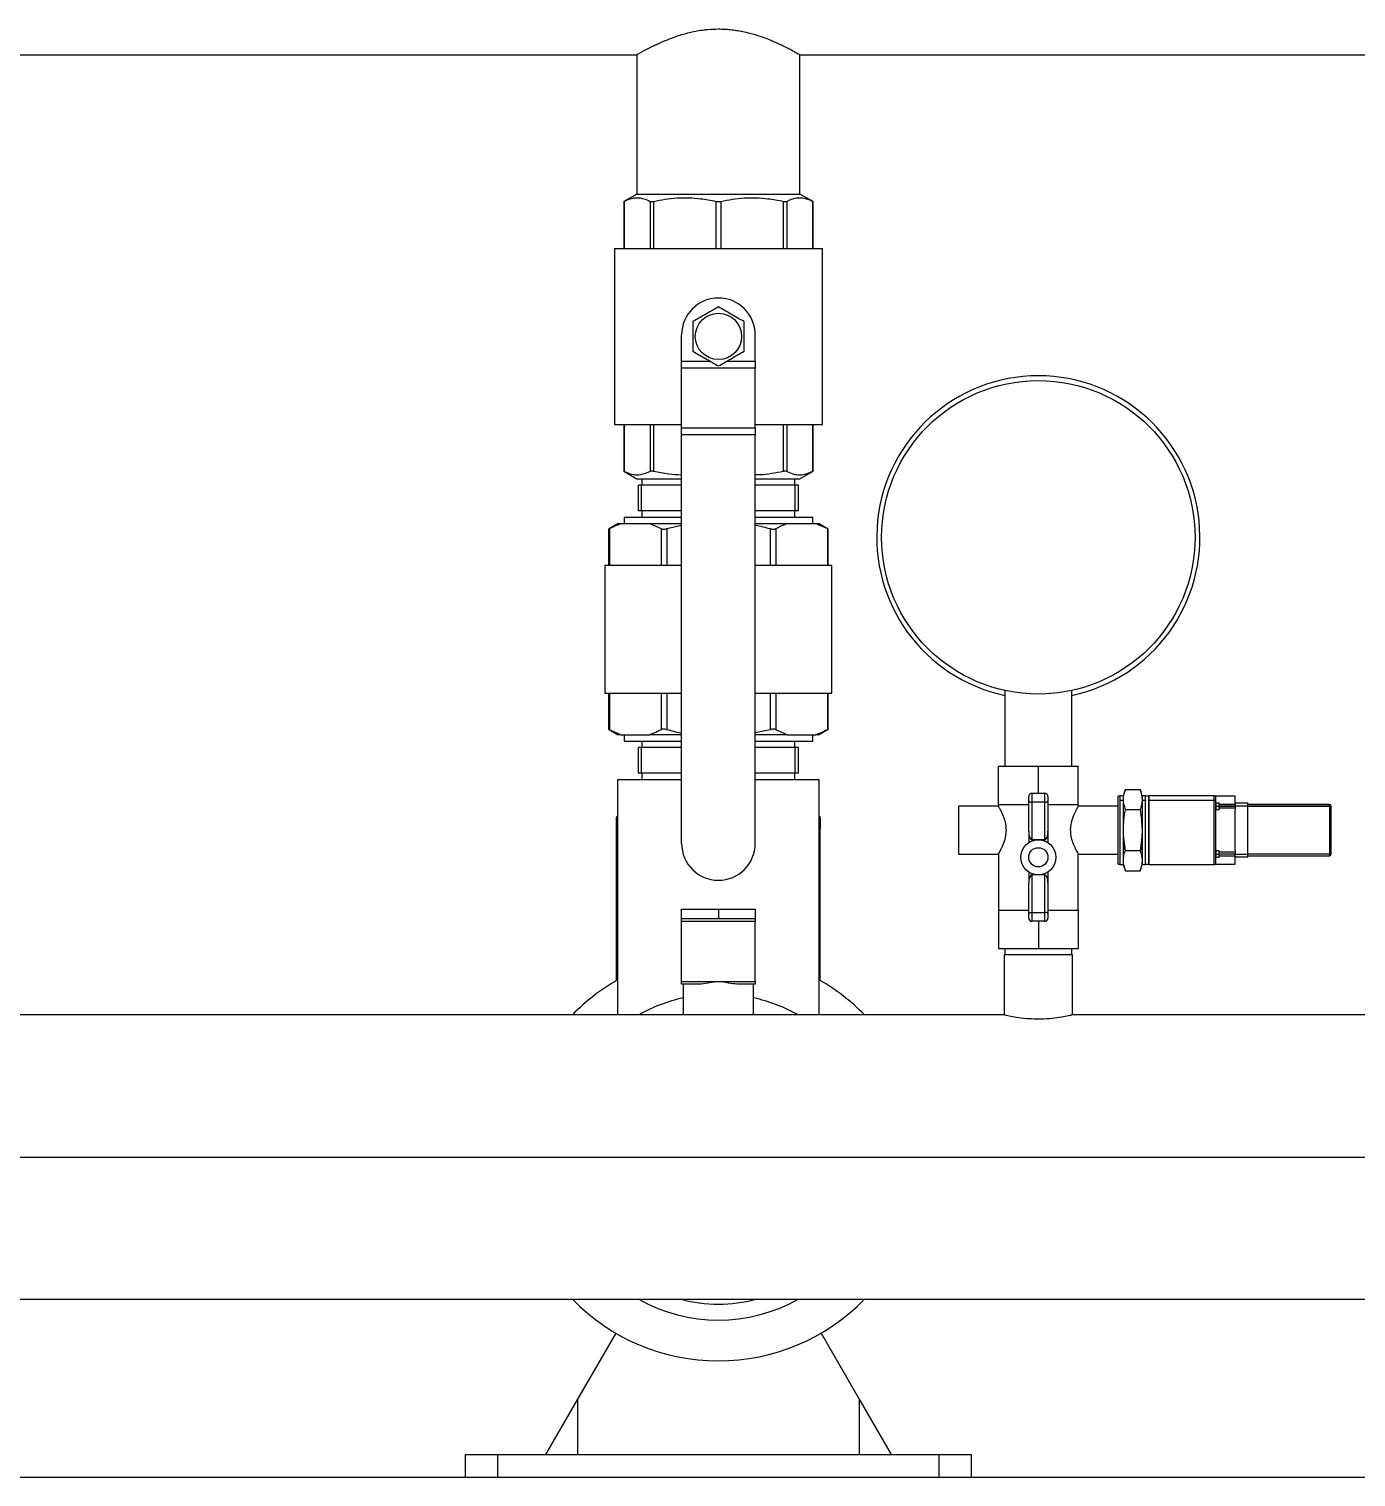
# Model space of a CAD drawing. Header units: millimetres. Extents: x -10178924 to 11692288, y -947381 to 58396.
# Drawn here: x 341350.6 to 341765.4, y -538836 to -538383.4 of the extents above; entities that cross this region are included whole.
import ezdxf

# ---------------------------------------------------------------- set-up
doc = ezdxf.new("R2010")
doc.units = ezdxf.units.MM
doc.layers.add('СЛОЙ0', color=7, linetype='Continuous')

msp = doc.modelspace()

# ---------------------------------------------------------------- linework, layer by layer
at = {"color": 7, "linetype": 'Continuous', "lineweight": 25}
for p, q in [((341291.57, -538391.4), (341540.57, -538391.4)), ((341540.57, -538391.4), (341540.57, -538434.95)), ((341591.57, -538434.95), (341591.57, -538391.4)), ((341591.57, -538391.4), (341840.57, -538391.4)), ((341540.57, -538434.95), (341536.49, -538437.31)), ((341540.57, -538434.95), (341591.57, -538434.95)), ((341595.65, -538437.31), (341591.57, -538434.95)), ((341536.47, -538437.31), (341536.47, -538451.95)), ((341536.62, -538437.24), (341536.62, -538451.95)), ((341544.71, -538437.24), (341544.71, -538451.95)), ((341545.79, -538437.24), (341545.79, -538451.95)), ((341565.3, -538437.24), (341565.3, -538451.95)), ((341566.84, -538437.24), (341566.84, -538451.95)), ((341586.35, -538437.24), (341586.35, -538451.95)), ((341587.43, -538437.24), (341587.43, -538451.95)), ((341595.52, -538437.24), (341595.52, -538451.95)), ((341595.67, -538451.95), (341595.67, -538437.31)), ((341533.57, -538451.95), (341533.57, -538506.95)), ((341533.57, -538451.95), (341598.57, -538451.95)), ((341598.57, -538506.95), (341598.57, -538451.95)), ((341554.57, -538487.21), (341554.57, -538478.95)), ((341577.57, -538487.21), (341577.57, -538478.95)), ((341554.57, -538487.21), (341563.51, -538487.21)), ((341554.57, -538489.33), (341554.57, -538487.21)), ((341568.63, -538487.21), (341577.57, -538487.21)), ((341577.57, -538487.21), (341577.57, -538489.33)), ((341577.57, -538489.33), (341554.57, -538489.33)), ((341554.57, -538508.07), (341554.57, -538489.33)), ((341577.57, -538508.07), (341577.57, -538489.33)), ((341533.57, -538506.95), (341554.57, -538506.95)), ((341536.47, -538506.95), (341536.47, -538521.6)), ((341536.62, -538506.95), (341536.62, -538521.67)), ((341544.71, -538506.95), (341544.71, -538521.67)), ((341545.79, -538506.95), (341545.79, -538521.67)), ((341577.57, -538506.95), (341598.57, -538506.95)), ((341586.35, -538506.95), (341586.35, -538521.67)), ((341587.43, -538506.95), (341587.43, -538521.67)), ((341595.52, -538506.95), (341595.52, -538521.67)), ((341595.67, -538521.6), (341595.67, -538506.95)), ((341554.57, -538508.07), (341577.57, -538508.07)), ((341554.57, -538510.2), (341554.57, -538508.07)), ((341577.57, -538510.2), (341554.57, -538510.2)), ((341554.57, -538637.95), (341554.57, -538510.2)), ((341577.57, -538508.07), (341577.57, -538510.2)), ((341577.57, -538637.95), (341577.57, -538510.2)), ((341536.49, -538521.6), (341540.57, -538523.95)), ((341540.57, -538523.95), (341554.57, -538523.95)), ((341542.17, -538523.95), (341542.17, -538525.95)), ((341577.57, -538523.95), (341591.57, -538523.95)), ((341589.97, -538525.95), (341589.97, -538523.95)), ((341591.57, -538523.95), (341595.65, -538521.6)), ((341541.07, -538533.95), (341541.07, -538525.95)), ((341542.07, -538525.95), (341541.07, -538525.95)), ((341542.07, -538533.95), (341542.07, -538525.95)), ((341554.57, -538525.95), (341542.07, -538525.95)), ((341590.07, -538525.95), (341577.57, -538525.95)), ((341590.07, -538533.95), (341590.07, -538525.95)), ((341591.07, -538525.95), (341590.07, -538525.95)), ((341591.07, -538533.95), (341591.07, -538525.95)), ((341542.07, -538533.95), (341541.07, -538533.95)), ((341554.57, -538533.95), (341542.07, -538533.95)), ((341542.17, -538533.95), (341542.17, -538535.95)), ((341590.07, -538533.95), (341577.57, -538533.95)), ((341589.97, -538535.95), (341589.97, -538533.95)), ((341591.07, -538533.95), (341590.07, -538533.95)), ((341534.74, -538537.95), (341531.74, -538539.68)), ((341534.74, -538537.95), (341535.57, -538537.95)), ((341535.57, -538537.95), (341544.61, -538537.95)), ((341536.57, -538535.95), (341536.57, -538537.95)), ((341536.57, -538535.95), (341554.57, -538535.95)), ((341544.61, -538537.95), (341554.57, -538537.95)), ((341544.61, -538537.95), (341548.17, -538539.54)), ((341549.9, -538539.54), (341554.57, -538538.5)), ((341577.57, -538535.95), (341595.57, -538535.95)), ((341577.57, -538537.95), (341587.53, -538537.95)), ((341587.53, -538537.95), (341596.57, -538537.95)), ((341595.57, -538537.95), (341595.57, -538535.95)), ((341596.57, -538537.95), (341600.13, -538539.54)), ((341596.57, -538537.95), (341597.4, -538537.95)), ((341600.4, -538539.68), (341597.4, -538537.95)), ((341531.74, -538539.67), (341531.74, -538550.95)), ((341532.01, -538539.54), (341532.01, -538550.95)), ((341548.17, -538539.54), (341548.17, -538550.95)), ((341549.9, -538539.54), (341549.9, -538550.95)), ((341582.24, -538539.54), (341582.24, -538550.95)), ((341583.97, -538539.54), (341583.97, -538550.95)), ((341600.13, -538539.54), (341600.13, -538550.95)), ((341600.4, -538550.95), (341600.4, -538539.67)), ((341530.57, -538550.95), (341530.57, -538590.95)), ((341530.57, -538550.95), (341554.57, -538550.95)), ((341577.57, -538550.95), (341601.57, -538550.95)), ((341601.57, -538590.95), (341601.57, -538550.95)), ((341530.57, -538590.95), (341554.57, -538590.95)), ((341531.74, -538590.95), (341531.74, -538602.23)), ((341532.01, -538590.95), (341532.01, -538602.37)), ((341548.17, -538590.95), (341548.17, -538602.37)), ((341549.9, -538590.95), (341549.9, -538602.37)), ((341577.57, -538590.95), (341601.57, -538590.95)), ((341582.24, -538590.95), (341582.24, -538602.37)), ((341583.97, -538590.95), (341583.97, -538602.37)), ((341600.13, -538590.95), (341600.13, -538602.37)), ((341600.4, -538602.23), (341600.4, -538590.95)), ((341655.59, -538590.12), (341655.59, -538613.75)), ((341676.55, -538613.75), (341676.55, -538590.14)), ((341531.74, -538602.22), (341534.74, -538603.95)), ((341535.57, -538603.95), (341532.01, -538602.37)), ((341582.24, -538602.37), (341577.57, -538603.4)), ((341587.53, -538603.95), (341583.97, -538602.37)), ((341597.4, -538603.95), (341600.4, -538602.22)), ((341535.57, -538603.95), (341534.74, -538603.95)), ((341535.57, -538603.95), (341544.61, -538603.95)), ((341536.57, -538603.95), (341536.57, -538605.95)), ((341536.57, -538605.95), (341554.57, -538605.95)), ((341542.17, -538605.95), (341542.17, -538607.95)), ((341554.57, -538603.95), (341544.61, -538603.95)), ((341587.53, -538603.95), (341577.57, -538603.95)), ((341577.57, -538605.95), (341595.57, -538605.95)), ((341587.53, -538603.95), (341596.57, -538603.95)), ((341589.97, -538607.95), (341589.97, -538605.95)), ((341595.57, -538605.95), (341595.57, -538603.95)), ((341597.4, -538603.95), (341596.57, -538603.95)), ((341541.07, -538615.95), (341541.07, -538607.95)), ((341542.07, -538607.95), (341541.07, -538607.95)), ((341542.07, -538615.95), (341542.07, -538607.95)), ((341554.57, -538607.95), (341542.07, -538607.95)), ((341590.07, -538607.95), (341577.57, -538607.95)), ((341590.07, -538615.95), (341590.07, -538607.95)), ((341591.07, -538607.95), (341590.07, -538607.95)), ((341591.07, -538615.95), (341591.07, -538607.95)), ((341542.07, -538615.95), (341541.07, -538615.95)), ((341554.57, -538615.95), (341542.07, -538615.95)), ((341542.17, -538615.95), (341542.17, -538617.95)), ((341590.07, -538615.95), (341577.57, -538615.95)), ((341589.97, -538617.95), (341589.97, -538615.95)), ((341591.07, -538615.95), (341590.07, -538615.95)), ((341653.57, -538625.75), (341653.57, -538613.75)), ((341653.57, -538613.75), (341666.07, -538613.75)), ((341666.07, -538622.25), (341666.07, -538613.75)), ((341666.07, -538613.75), (341678.57, -538613.75)), ((341678.57, -538625.75), (341678.57, -538613.75)), ((341534.57, -538617.95), (341534.57, -538691.5)), ((341534.57, -538617.95), (341554.57, -538617.95)), ((341577.57, -538617.95), (341597.57, -538617.95)), ((341597.57, -538691.5), (341597.57, -538617.95)), ((341663.07, -538624.63), (341663.07, -538623.25)), ((341663.07, -538634.13), (341663.07, -538624.63)), ((341664.07, -538622.25), (341668.07, -538622.25)), ((341664.07, -538622.25), (341664.07, -538625.01)), ((341668.07, -538625.01), (341664.07, -538625.01)), ((341664.07, -538625.01), (341664.07, -538636.75)), ((341668.07, -538625.01), (341668.07, -538622.25)), ((341668.07, -538636.75), (341668.07, -538625.01)), ((341669.07, -538623.25), (341669.07, -538624.63)), ((341669.07, -538624.63), (341669.07, -538634.13)), ((341691.57, -538623.15), (341691.07, -538623.15)), ((341691.07, -538639.05), (341691.07, -538623.15)), ((341692.57, -538623), (341691.57, -538623)), ((341691.57, -538623), (341691.57, -538624.44)), ((341691.57, -538624.44), (341691.57, -538644.5)), ((341691.57, -538624.44), (341692.57, -538624.44)), ((341693.28, -538621.04), (341692.57, -538623)), ((341692.57, -538623), (341692.57, -538624.44)), ((341692.57, -538624.44), (341692.57, -538639.12)), ((341693.28, -538621.04), (341697.86, -538621.04)), ((341698.57, -538623), (341697.86, -538621.04)), ((341699.57, -538623), (341698.57, -538623)), ((341698.57, -538623), (341698.57, -538624.44)), ((341698.57, -538624.44), (341698.57, -538639.12)), ((341698.57, -538624.44), (341699.57, -538624.44)), ((341699.57, -538624.44), (341699.57, -538623)), ((341699.57, -538644.5), (341699.57, -538624.44)), ((341700.55, -538623.15), (341699.59, -538623.15)), ((341699.59, -538624.57), (341699.59, -538623.15)), ((341699.59, -538644.35), (341699.59, -538624.57)), ((341700.55, -538623.15), (341700.55, -538624.57)), ((341700.55, -538624.57), (341700.55, -538644.35)), ((341721.07, -538623), (341700.57, -538623)), ((341700.57, -538623), (341700.57, -538624.44)), ((341700.57, -538624.44), (341700.57, -538644.5)), ((341700.57, -538624.44), (341721.07, -538624.44)), ((341727.57, -538623.15), (341721.43, -538623.15)), ((341721.43, -538623.15), (341721.43, -538624.57)), ((341721.43, -538624.57), (341721.43, -538644.35)), ((341727.57, -538625.25), (341727.57, -538623.15)), ((341534.22, -538629.78), (341534.57, -538629.43)), ((341597.57, -538629.43), (341597.92, -538629.78)), ((341653.59, -538626.25), (341641.07, -538626.25)), ((341641.07, -538626.25), (341641.07, -538641.25)), ((341653.57, -538625.75), (341653.57, -538626.27)), ((341653.57, -538625.75), (341659.82, -538625.75)), ((341659.82, -538625.75), (341663.07, -538625.75)), ((341669.07, -538625.75), (341672.32, -538625.75)), ((341672.32, -538625.75), (341678.57, -538625.75)), ((341678.57, -538626.25), (341678.57, -538625.75)), ((341691.07, -538626.25), (341678.57, -538626.25)), ((341697.86, -538627.4), (341693.28, -538627.4)), ((341721.57, -538625.25), (341722.57, -538625.25)), ((341721.57, -538625.25), (341721.57, -538625.38)), ((341722.57, -538625.38), (341721.57, -538625.38)), ((341721.57, -538625.38), (341721.57, -538626.25)), ((341721.57, -538626.25), (341722.57, -538626.25)), ((341721.57, -538626.25), (341721.57, -538627.41)), ((341722.57, -538627.41), (341721.57, -538627.41)), ((341722.57, -538625.38), (341722.57, -538625.25)), ((341722.57, -538626.25), (341722.57, -538625.38)), ((341727.57, -538625.75), (341722.57, -538625.75)), ((341727.57, -538625.81), (341722.57, -538625.81)), ((341722.57, -538627.41), (341722.57, -538626.25)), ((341722.57, -538626.25), (341727.57, -538626.25)), ((341722.57, -538626.79), (341727.57, -538626.79)), ((341727.57, -538625.25), (341731.57, -538625.25)), ((341727.57, -538625.25), (341727.57, -538625.38)), ((341731.57, -538625.38), (341727.57, -538625.38)), ((341727.57, -538625.38), (341727.57, -538626.25)), ((341727.57, -538626.25), (341727.57, -538627.41)), ((341731.57, -538626.25), (341727.57, -538626.25)), ((341727.57, -538640.08), (341727.57, -538627.41)), ((341731.57, -538625.38), (341731.57, -538625.25)), ((341731.57, -538626.25), (341731.57, -538625.38)), ((341757.07, -538625.75), (341731.57, -538625.75)), ((341757.07, -538625.81), (341731.57, -538625.81)), ((341731.57, -538641.25), (341731.57, -538626.25)), ((341731.57, -538626.25), (341757.07, -538626.25)), ((341757.07, -538625.81), (341757.07, -538625.75)), ((341757.07, -538626.25), (341757.07, -538625.81)), ((341757.07, -538626.25), (341757.07, -538641.25)), ((341757.57, -538626.25), (341757.07, -538626.25)), ((341757.57, -538641.25), (341757.57, -538626.25)), ((341534.22, -538632.95), (341534.22, -538629.78)), ((341534.22, -538632.95), (341534.57, -538632.59)), ((341534.22, -538633.25), (341534.22, -538632.95)), ((341534.22, -538680.79), (341534.22, -538633.25)), ((341534.57, -538633.25), (341534.22, -538633.25)), ((341597.57, -538632.59), (341597.92, -538632.95)), ((341597.92, -538633.25), (341597.57, -538633.25)), ((341597.92, -538629.78), (341597.92, -538632.95)), ((341597.92, -538632.95), (341597.92, -538633.25)), ((341597.92, -538680.79), (341597.92, -538633.25)), ((341663.07, -538634.13), (341663.07, -538637.64)), ((341666.07, -538636.75), (341664.07, -538636.75)), ((341668.07, -538636.75), (341666.07, -538636.75)), ((341669.07, -538634.13), (341669.07, -538637.64)), ((341641.07, -538641.25), (341653.57, -538641.25)), ((341653.57, -538641.25), (341653.57, -538658.75)), ((341678.55, -538641.25), (341691.07, -538641.25)), ((341678.57, -538658.75), (341678.57, -538641.22)), ((341691.07, -538644.35), (341691.07, -538639.05)), ((341692.57, -538639.12), (341693.28, -538640.1)), ((341692.57, -538639.12), (341692.57, -538644.5)), ((341693.28, -538640.1), (341697.86, -538640.1)), ((341698.57, -538639.12), (341697.86, -538640.1)), ((341698.57, -538639.12), (341698.57, -538644.5)), ((341721.57, -538640.08), (341722.57, -538640.08)), ((341721.57, -538640.08), (341721.57, -538641.25)), ((341721.57, -538641.25), (341722.57, -538641.25)), ((341721.57, -538641.25), (341721.57, -538642.25)), ((341721.57, -538642.25), (341722.57, -538642.25)), ((341722.57, -538641.25), (341722.57, -538640.08)), ((341727.57, -538640.7), (341722.57, -538640.7)), ((341722.57, -538642.25), (341722.57, -538641.25)), ((341727.57, -538641.25), (341722.57, -538641.25)), ((341722.57, -538641.75), (341727.57, -538641.75)), ((341727.57, -538640.08), (341727.57, -538641.25)), ((341727.57, -538641.25), (341731.57, -538641.25)), ((341727.57, -538642.25), (341727.57, -538641.25)), ((341727.57, -538644.35), (341727.57, -538642.25)), ((341731.57, -538642.25), (341727.57, -538642.25)), ((341757.07, -538641.25), (341731.57, -538641.25)), ((341731.57, -538642.25), (341731.57, -538641.25)), ((341731.57, -538641.75), (341757.07, -538641.75)), ((341757.07, -538641.25), (341757.57, -538641.25)), ((341757.07, -538641.75), (341757.07, -538641.25)), ((341663.07, -538646.86), (341663.07, -538650.36)), ((341669.07, -538646.86), (341669.07, -538650.36)), ((341691.07, -538644.35), (341691.57, -538644.35)), ((341691.57, -538644.5), (341692.57, -538644.5)), ((341692.57, -538644.5), (341693.28, -538646.45)), ((341693.28, -538646.45), (341697.86, -538646.45)), ((341697.86, -538646.45), (341698.57, -538644.5)), ((341698.57, -538644.5), (341699.57, -538644.5)), ((341699.59, -538644.35), (341700.55, -538644.35)), ((341700.57, -538644.5), (341721.07, -538644.5)), ((341721.43, -538644.35), (341727.57, -538644.35)), ((341663.07, -538659.86), (341663.07, -538650.36)), ((341664.07, -538647.75), (341664.07, -538659.48)), ((341666.07, -538647.75), (341664.07, -538647.75)), ((341668.07, -538647.75), (341666.07, -538647.75)), ((341668.07, -538659.48), (341668.07, -538647.75)), ((341669.07, -538650.36), (341669.07, -538659.86)), ((341554.57, -538661.45), (341554.57, -538658.45)), ((341554.57, -538658.45), (341566.07, -538658.45)), ((341566.07, -538658.45), (341566.07, -538661.45)), ((341566.07, -538658.45), (341577.57, -538658.45)), ((341577.57, -538658.45), (341577.57, -538661.45)), ((341653.57, -538658.75), (341653.57, -538670.75)), ((341653.57, -538658.75), (341659.82, -538658.75)), ((341659.82, -538658.75), (341663.07, -538658.75)), ((341663.07, -538661.25), (341663.07, -538659.86)), ((341664.07, -538659.48), (341664.07, -538662.25)), ((341664.07, -538659.48), (341668.07, -538659.48)), ((341668.07, -538662.25), (341668.07, -538659.48)), ((341669.07, -538658.75), (341672.32, -538658.75)), ((341669.07, -538659.86), (341669.07, -538661.25)), ((341672.32, -538658.75), (341678.57, -538658.75)), ((341678.57, -538658.75), (341678.57, -538670.75)), ((341566.07, -538661.45), (341554.57, -538661.45)), ((341554.57, -538662.33), (341554.57, -538661.45)), ((341577.57, -538662.33), (341554.57, -538662.33)), ((341554.57, -538681.07), (341554.57, -538662.33)), ((341577.57, -538661.45), (341566.07, -538661.45)), ((341577.57, -538661.45), (341577.57, -538662.33)), ((341577.57, -538681.07), (341577.57, -538662.33)), ((341668.07, -538662.25), (341664.07, -538662.25)), ((341666.07, -538662.25), (341666.07, -538670.75)), ((341653.57, -538670.75), (341666.07, -538670.75)), ((341655.42, -538672.75), (341655.42, -538691.47)), ((341676.72, -538672.75), (341655.42, -538672.75)), ((341655.59, -538670.75), (341655.59, -538672.75)), ((341666.07, -538670.75), (341678.57, -538670.75)), ((341676.55, -538672.75), (341676.55, -538670.75)), ((341676.72, -538691.48), (341676.72, -538672.75)), ((341554.57, -538681.07), (341577.57, -538681.07)), ((341554.57, -538681.95), (341554.57, -538681.07)), ((341559.75, -538681.95), (341554.57, -538681.95)), ((341555.07, -538681.95), (341555.07, -538691.5)), ((341577.57, -538681.95), (341572.39, -538681.95)), ((341577.07, -538691.5), (341577.07, -538681.95)), ((341577.57, -538681.07), (341577.57, -538681.95)), ((341655.63, -538691.5), (341112.07, -538691.5)), ((342020.07, -538691.5), (341676.51, -538691.5)), ((341112.07, -538780.4), (342020.07, -538780.4)), ((341533.99, -538790.99), (341522.07, -538811.63)), ((341598.15, -538790.99), (341610.07, -538811.63)), ((341522.07, -538811.63), (341512.07, -538828.95)), ((341522.07, -538811.63), (341522.07, -538828.95)), ((341610.07, -538811.63), (341610.07, -538828.95)), ((341610.07, -538811.63), (341620.07, -538828.95)), ((341487.07, -538835.95), (341487.07, -538828.95)), ((341487.07, -538828.95), (341497.07, -538828.95)), ((341497.07, -538828.95), (341497.07, -538835.95)), ((341497.07, -538828.95), (341635.07, -538828.95)), ((341635.07, -538835.95), (341635.07, -538828.95)), ((341635.07, -538828.95), (341645.07, -538828.95)), ((341645.07, -538828.95), (341645.07, -538835.95)), ((341116.07, -538835.95), (342016.07, -538835.95))]:
    msp.add_line(p, q, dxfattribs=at)
at = {"color": 8, "linetype": 'Continuous', "lineweight": 25}
for p, q in [((341721.07, -538624.44), (341721.07, -538623)), ((341721.07, -538644.5), (341721.07, -538624.44)), ((341555.07, -538691.33), (341554.39, -538691.5))]:
    msp.add_line(p, q, dxfattribs=at)
at = {"color": 7, "linetype": 'Continuous', "lineweight": 25, "flags": 128}
for points in [[(341663.07, -538624.63), (341663.09, -538624.7), (341663.15, -538624.77), (341663.24, -538624.84), (341663.36, -538624.9), (341663.51, -538624.95), (341663.69, -538624.98), (341663.87, -538625), (341664.07, -538625.01)], [(341668.07, -538625.01), (341668.26, -538625), (341668.45, -538624.98), (341668.63, -538624.95), (341668.78, -538624.9), (341668.9, -538624.84), (341668.99, -538624.77), (341669.05, -538624.7), (341669.07, -538624.63)], [(341663.07, -538659.86), (341663.09, -538659.79), (341663.15, -538659.72), (341663.24, -538659.65), (341663.36, -538659.59), (341663.51, -538659.55), (341663.69, -538659.51), (341663.87, -538659.49), (341664.07, -538659.48)], [(341669.07, -538659.86), (341669.05, -538659.79), (341668.99, -538659.72), (341668.9, -538659.65), (341668.78, -538659.59), (341668.63, -538659.55), (341668.45, -538659.51), (341668.26, -538659.49), (341668.07, -538659.48)]]:
    msp.add_lwpolyline(points, dxfattribs=at)
at = {"color": 8, "linetype": 'Continuous', "lineweight": 25, "flags": 128}
msp.add_lwpolyline([(341577.75, -538691.5), (341577.14, -538691.35), (341577.07, -538691.33)], dxfattribs=at)
at = {"color": 7, "linetype": 'Continuous', "lineweight": 25}
for centre, radius in [((341566.07, -538479.45), 7.25), ((341666.07, -538542.25), 49), ((341666.07, -538642.25), 5.5), ((341666.07, -538642.25), 3)]:
    msp.add_circle(centre, radius, dxfattribs=at)
for centre, radius, start, end in [((341566.07, -538478.95), 11.5, 90, 180), ((341566.07, -538478.95), 11.5, 0, 90), ((341666.07, -538542.25), 50.5, 281.9744, 258.0256), ((341664.07, -538623.25), 1, 90, 180), ((341668.07, -538623.25), 1, 0, 90), ((341700.07, -538623), 0.5, 180, 197.4576), ((341699.95, -538624.44), 0.38, 180.06, 200.0468), ((341700.07, -538623), 0.5, 342.5424, 0), ((341700.19, -538624.44), 0.38, 339.9532, 359.94), ((341721.07, -538623.5), 0.5, 44.427, 90), ((341721.08, -538624.98), 0.54, 49.4236, 90.5933), ((341757.07, -538626.25), 0.5, 0, 90), ((341566.07, -538637.95), 11.5, 180, 270), ((341566.07, -538637.95), 11.5, 270, 0), ((341757.07, -538641.25), 0.5, 270, 0), ((341700.07, -538644.5), 0.5, 162.5424, 180), ((341700.07, -538644.5), 0.5, 0, 17.4576), ((341721.07, -538644), 0.5, 270, 315.573), ((341664.07, -538661.25), 1, 180, 270), ((341668.07, -538661.25), 1, 270, 0), ((341566.07, -538735.95), 63.7, 119.6371, 135.7491), ((341566.07, -538735.95), 63.7, 44.2509, 60.3629), ((341566.07, -538735.95), 50.96, 102.4657, 119.2785), ((341566.07, -538735.95), 50.96, 60.7215, 77.5343), ((341566.07, -538735.95), 63.7, 224.2509, 315.7491), ((341566.07, -538735.95), 50.96, 240.7215, 299.2785)]:
    msp.add_arc(centre, radius, start, end, dxfattribs=at)
at = {"color": 8, "linetype": 'Continuous', "lineweight": 25}
msp.add_arc((341566.07, -538735.95), 45.96, 255.2724, 284.7276, dxfattribs=at)
at = {"color": 7, "linetype": 'Continuous', "lineweight": 25}
for centre, major_axis, start_param, end_param in [((341664.07, -538634.13), (0, 2.62), 1.570796, 3.141593), ((341668.07, -538634.13), (0, -2.62), 0, 1.570796), ((341664.07, -538650.36), (0, 2.62), 0, 1.570796), ((341668.07, -538650.36), (0, -2.62), 1.570796, 3.141593)]:
    msp.add_ellipse(centre, major_axis=major_axis, ratio=0.382352, start_param=start_param, end_param=end_param, dxfattribs=at)
for points, knots in [([(341540.61, -538391.38), (341540.6, -538391.39), (341540.53, -538391.42), (341540.71, -538391.32), (341541.07, -538391.12), (341541.72, -538390.75), (341542.61, -538390.26), (341543.69, -538389.69), (341545.01, -538389), (341546.61, -538388.23), (341548.44, -538387.39), (341550.55, -538386.51), (341552.93, -538385.64), (341555.59, -538384.81), (341558.26, -538384.15), (341560.9, -538383.71), (341563.29, -538383.43), (341564.98, -538383.39), (341566.07, -538383.36)], [0, 0, 0, 0, 0.014729, 0.071782, 0.117443, 0.20064, 0.257906, 0.303733, 0.386635, 0.450247, 0.501152, 0.593228, 0.663247, 0.719287, 0.821803, 0.876523, 0.920316, 1, 1, 1, 1]), ([(341566.07, -538383.36), (341566.7, -538383.37), (341567.98, -538383.39), (341569.87, -538383.54), (341571.78, -538383.79), (341573.79, -538384.15), (341575.74, -538384.61), (341578.01, -538385.25), (341580.22, -538385.99), (341582.31, -538386.81), (341584.33, -538387.67), (341586.2, -538388.55), (341587.83, -538389.37), (341588.91, -538389.93), (341589.78, -538390.4), (341590.54, -538390.82), (341591.1, -538391.14), (341591.5, -538391.36), (341591.51, -538391.37), (341591.51, -538391.37)], [0, 0, 0, 0, 0.046449, 0.092897, 0.139342, 0.189689, 0.247717, 0.294152, 0.378178, 0.442666, 0.494271, 0.587641, 0.657883, 0.714103, 0.756297, 0.817297, 0.881142, 0.932243, 1, 1, 1, 1]), ([(341536.49, -538437.31), (341536.49, -538437.31), (341536.49, -538437.31), (341536.58, -538437.26), (341536.62, -538437.24)], [0, 0, 0, 0, 0.52544, 1, 1, 1, 1]), ([(341536.62, -538437.24), (341537.62, -538436.79), (341539.13, -538436.12), (341541.18, -538436.08), (341542.88, -538436.37), (341544.05, -538436.92), (341544.71, -538437.24)], [0, 0, 0, 0, 0.372004, 0.5628, 0.753609, 1, 1, 1, 1]), ([(341544.71, -538437.24), (341544.8, -538437.27), (341544.98, -538437.34), (341545.39, -538437.32), (341545.68, -538437.26), (341545.79, -538437.24)], [0, 0, 0, 0, 0.381165, 0.762851, 1, 1, 1, 1]), ([(341545.79, -538437.24), (341548.2, -538436.79), (341551.84, -538436.12), (341556.78, -538436.08), (341560.89, -538436.37), (341563.71, -538436.92), (341565.3, -538437.24)], [0, 0, 0, 0, 0.3720036, 0.5628003, 0.7536093, 1, 1, 1, 1]), ([(341565.3, -538437.24), (341565.49, -538437.27), (341565.87, -538437.34), (341566.42, -538437.32), (341566.72, -538437.26), (341566.84, -538437.24)], [0, 0, 0, 0, 0.381165, 0.762851, 1, 1, 1, 1]), ([(341566.84, -538437.24), (341569.24, -538436.79), (341572.89, -538436.12), (341577.83, -538436.08), (341581.94, -538436.37), (341584.76, -538436.92), (341586.35, -538437.24)], [0, 0, 0, 0, 0.372004, 0.5628, 0.753609, 1, 1, 1, 1]), ([(341586.35, -538437.24), (341586.53, -538437.27), (341586.88, -538437.34), (341587.24, -538437.32), (341587.38, -538437.26), (341587.43, -538437.24)], [0, 0, 0, 0, 0.381165, 0.762851, 1, 1, 1, 1]), ([(341587.43, -538437.24), (341588.43, -538436.79), (341589.94, -538436.12), (341591.99, -538436.08), (341593.69, -538436.37), (341594.86, -538436.92), (341595.52, -538437.24)], [0, 0, 0, 0, 0.372004, 0.5628, 0.753609, 1, 1, 1, 1]), ([(341595.52, -538437.24), (341595.59, -538437.28), (341595.68, -538437.33), (341595.66, -538437.31), (341595.65, -538437.31)], [0, 0, 0, 0, 0.761908, 1, 1, 1, 1]), ([(341566.07, -538470.22), (341565.38, -538470.62), (341563.97, -538471.43), (341561.89, -538472.63), (341559.9, -538473.78), (341558.68, -538474.48), (341558.07, -538474.83)], [0, 0, 0, 0, 0.264604, 0.534947, 0.765343, 1, 1, 1, 1]), ([(341574.07, -538474.83), (341573.38, -538474.43), (341571.97, -538473.62), (341569.89, -538472.42), (341567.9, -538471.27), (341566.68, -538470.57), (341566.07, -538470.22)], [0, 0, 0, 0, 0.264604, 0.534947, 0.765343, 1, 1, 1, 1]), ([(341558.07, -538474.83), (341558.07, -538475.93), (341558.07, -538477.79), (341558.07, -538480.52), (341558.07, -538482.49), (341558.07, -538483.67), (341558.07, -538484.07)], [0, 0, 0, 0, 0.36154, 0.61048, 0.866129, 1, 1, 1, 1]), ([(341574.07, -538484.07), (341574.07, -538483.67), (341574.07, -538482.51), (341574.07, -538480.54), (341574.07, -538477.81), (341574.07, -538475.93), (341574.07, -538474.83)], [0, 0, 0, 0, 0.133872, 0.383113, 0.638458, 1, 1, 1, 1]), ([(341558.07, -538484.07), (341558.76, -538484.47), (341560.17, -538485.28), (341562.25, -538486.48), (341564.24, -538487.63), (341565.45, -538488.34), (341566.07, -538488.69)], [0, 0, 0, 0, 0.264604, 0.534947, 0.765343, 1, 1, 1, 1]), ([(341566.07, -538488.69), (341566.76, -538488.29), (341568.17, -538487.48), (341570.25, -538486.28), (341572.24, -538485.13), (341573.45, -538484.43), (341574.07, -538484.07)], [0, 0, 0, 0, 0.264604, 0.534947, 0.765343, 1, 1, 1, 1]), ([(341536.62, -538521.67), (341536.55, -538521.63), (341536.46, -538521.58), (341536.48, -538521.59), (341536.49, -538521.6)], [0, 0, 0, 0, 0.7619077, 1, 1, 1, 1]), ([(341544.71, -538521.67), (341543.71, -538522.11), (341542.2, -538522.78), (341540.15, -538522.83), (341538.45, -538522.54), (341537.28, -538521.98), (341536.62, -538521.67)], [0, 0, 0, 0, 0.372004, 0.5628, 0.753609, 1, 1, 1, 1]), ([(341545.79, -538521.67), (341545.61, -538521.63), (341545.26, -538521.57), (341544.9, -538521.59), (341544.76, -538521.65), (341544.71, -538521.67)], [0, 0, 0, 0, 0.381165, 0.762851, 1, 1, 1, 1]), ([(341554.57, -538522.77), (341554.48, -538522.78), (341553.15, -538522.8), (341550.2, -538522.51), (341547.38, -538521.97), (341545.79, -538521.67)], [0, 0, 0, 0, 0.029401, 0.453004, 1, 1, 1, 1]), ([(341586.35, -538521.67), (341583.95, -538522.15), (341581.03, -538522.73), (341578.08, -538522.74), (341577.57, -538522.74)], [0, 0, 0, 0, 0.826309, 1, 1, 1, 1]), ([(341587.43, -538521.67), (341587.34, -538521.63), (341587.16, -538521.57), (341586.75, -538521.59), (341586.46, -538521.65), (341586.35, -538521.67)], [0, 0, 0, 0, 0.381165, 0.762851, 1, 1, 1, 1]), ([(341595.52, -538521.67), (341594.52, -538522.11), (341593.01, -538522.78), (341590.96, -538522.83), (341589.26, -538522.54), (341588.09, -538521.98), (341587.43, -538521.67)], [0, 0, 0, 0, 0.372004, 0.5628, 0.753609, 1, 1, 1, 1]), ([(341595.65, -538521.6), (341595.65, -538521.6), (341595.65, -538521.59), (341595.56, -538521.64), (341595.52, -538521.67)], [0, 0, 0, 0, 0.52544, 1, 1, 1, 1]), ([(341532.01, -538539.54), (341532.76, -538539.15), (341533.93, -538538.54), (341535.13, -538538.11), (341535.57, -538537.95)], [0, 0, 0, 0, 0.635439, 1, 1, 1, 1]), ([(341577.57, -538538.42), (341577.61, -538538.42), (341579.19, -538538.72), (341580.73, -538539.13), (341582.24, -538539.54)], [0, 0, 0, 0, 0.027929, 1, 1, 1, 1]), ([(341583.97, -538539.54), (341584.72, -538539.15), (341585.9, -538538.54), (341587.09, -538538.11), (341587.53, -538537.95)], [0, 0, 0, 0, 0.635439, 1, 1, 1, 1]), ([(341531.76, -538539.67), (341531.75, -538539.68), (341531.73, -538539.69), (341531.83, -538539.63), (341531.96, -538539.56), (341532.01, -538539.54)], [0, 0, 0, 0, 0.16131, 0.721867, 1, 1, 1, 1]), ([(341548.17, -538539.54), (341548.29, -538539.59), (341548.52, -538539.68), (341549.04, -538539.7), (341549.52, -538539.64), (341549.81, -538539.56), (341549.9, -538539.54)], [0, 0, 0, 0, 0.289657, 0.579976, 0.860708, 1, 1, 1, 1]), ([(341582.24, -538539.54), (341582.44, -538539.59), (341582.84, -538539.68), (341583.39, -538539.7), (341583.76, -538539.64), (341583.92, -538539.56), (341583.97, -538539.54)], [0, 0, 0, 0, 0.289672, 0.579989, 0.860721, 1, 1, 1, 1]), ([(341600.13, -538539.54), (341600.22, -538539.59), (341600.38, -538539.67), (341600.38, -538539.67), (341600.38, -538539.67)], [0, 0, 0, 0, 0.580254, 1, 1, 1, 1]), ([(341532.01, -538602.37), (341531.92, -538602.32), (341531.76, -538602.23), (341531.76, -538602.23), (341531.76, -538602.23)], [0, 0, 0, 0, 0.580254, 1, 1, 1, 1]), ([(341548.17, -538602.37), (341547.42, -538602.76), (341546.24, -538603.37), (341545.04, -538603.8), (341544.61, -538603.95)], [0, 0, 0, 0, 0.635439, 1, 1, 1, 1]), ([(341549.9, -538602.37), (341549.7, -538602.32), (341549.3, -538602.23), (341548.75, -538602.21), (341548.38, -538602.27), (341548.22, -538602.34), (341548.17, -538602.37)], [0, 0, 0, 0, 0.289672, 0.579989, 0.860721, 1, 1, 1, 1]), ([(341554.57, -538603.49), (341554.53, -538603.48), (341552.95, -538603.19), (341551.41, -538602.77), (341549.9, -538602.37)], [0, 0, 0, 0, 0.027929, 1, 1, 1, 1]), ([(341583.97, -538602.37), (341583.85, -538602.32), (341583.62, -538602.23), (341583.1, -538602.21), (341582.62, -538602.27), (341582.33, -538602.34), (341582.24, -538602.37)], [0, 0, 0, 0, 0.289657, 0.579976, 0.860708, 1, 1, 1, 1]), ([(341600.13, -538602.37), (341599.38, -538602.76), (341598.21, -538603.37), (341597.01, -538603.8), (341596.57, -538603.95)], [0, 0, 0, 0, 0.635439, 1, 1, 1, 1]), ([(341600.38, -538602.23), (341600.39, -538602.23), (341600.41, -538602.21), (341600.31, -538602.27), (341600.18, -538602.34), (341600.13, -538602.37)], [0, 0, 0, 0, 0.16131, 0.721867, 1, 1, 1, 1]), ([(341693.28, -538627.4), (341692.98, -538626.36), (341692.53, -538624.78), (341692.77, -538622.65), (341693.11, -538621.58), (341693.28, -538621.04)], [0, 0, 0, 0, 0.49095, 0.745389, 1, 1, 1, 1]), ([(341697.86, -538621.04), (341698.16, -538622.08), (341698.61, -538623.66), (341698.37, -538625.79), (341698.03, -538626.86), (341697.86, -538627.4)], [0, 0, 0, 0, 0.49095, 0.745389, 1, 1, 1, 1]), ([(341653.57, -538641.25), (341653.61, -538641.18), (341653.7, -538641.04), (341654.31, -538639.97), (341655.12, -538638.32), (341655.86, -538636.2), (341656.15, -538633.89), (341655.94, -538631.78), (341655.37, -538629.8), (341654.56, -538627.98), (341653.84, -538626.7), (341653.51, -538626.14), (341653.58, -538626.27), (341653.59, -538626.27)], [0, 0, 0, 0, 0.095264, 0.190243, 0.292562, 0.40726, 0.494185, 0.581248, 0.667329, 0.768508, 0.883654, 0.991367, 1, 1, 1, 1]), ([(341678.57, -538626.25), (341678.53, -538626.32), (341678.44, -538626.45), (341677.83, -538627.52), (341677.02, -538629.17), (341676.28, -538631.29), (341675.99, -538633.6), (341676.2, -538635.71), (341676.77, -538637.69), (341677.58, -538639.51), (341678.3, -538640.79), (341678.63, -538641.35), (341678.56, -538641.23), (341678.55, -538641.22)], [0, 0, 0, 0, 0.095264, 0.190243, 0.292562, 0.40726, 0.494185, 0.581248, 0.667329, 0.768508, 0.883654, 0.991367, 1, 1, 1, 1]), ([(341693.28, -538640.1), (341692.98, -538638.02), (341692.53, -538634.87), (341692.77, -538630.61), (341693.11, -538628.47), (341693.28, -538627.4)], [0, 0, 0, 0, 0.49095, 0.745389, 1, 1, 1, 1]), ([(341697.86, -538627.4), (341698.16, -538629.47), (341698.61, -538632.62), (341698.37, -538636.89), (341698.03, -538639.03), (341697.86, -538640.1)], [0, 0, 0, 0, 0.49095, 0.745389, 1, 1, 1, 1]), ([(341693.28, -538646.45), (341692.98, -538645.41), (341692.53, -538643.83), (341692.77, -538641.7), (341693.11, -538640.63), (341693.28, -538640.1)], [0, 0, 0, 0, 0.49095, 0.745389, 1, 1, 1, 1]), ([(341697.86, -538640.1), (341698.16, -538641.13), (341698.61, -538642.71), (341698.37, -538644.84), (341698.03, -538645.91), (341697.86, -538646.45)], [0, 0, 0, 0, 0.49095, 0.745389, 1, 1, 1, 1]), ([(341572.39, -538681.95), (341571.6, -538681.87), (341569.94, -538681.71), (341567.46, -538681.18), (341565.23, -538681.18), (341563.08, -538681.46), (341561.22, -538681.88), (341560.07, -538681.94), (341559.75, -538681.95)], [0, 0, 0, 0, 0.2035205, 0.4297542, 0.5590407, 0.6940208, 0.914722, 1, 1, 1, 1]), ([(341655.47, -538691.47), (341655.54, -538691.48), (341655.69, -538691.52), (341657.3, -538691.88), (341659.84, -538692.33), (341662.93, -538692.68), (341665.1, -538692.73), (341666.07, -538692.75)], [0, 0, 0, 0, 0.187962, 0.396787, 0.610284, 0.827242, 1, 1, 1, 1]), ([(341666.07, -538692.75), (341667.25, -538692.72), (341669.6, -538692.66), (341672.76, -538692.26), (341675.16, -538691.81), (341676.57, -538691.49), (341676.59, -538691.48), (341676.59, -538691.48)], [0, 0, 0, 0, 0.210624, 0.4211, 0.635404, 0.852377, 1, 1, 1, 1])]:
    msp.add_open_spline(points, degree=3, knots=knots, dxfattribs=at)
at = {"layer": 'СЛОЙ0'}
msp.add_line((341086.07, -538735.95), (342046.07, -538735.95), dxfattribs=at)

doc.saveas('drawing.dxf')
